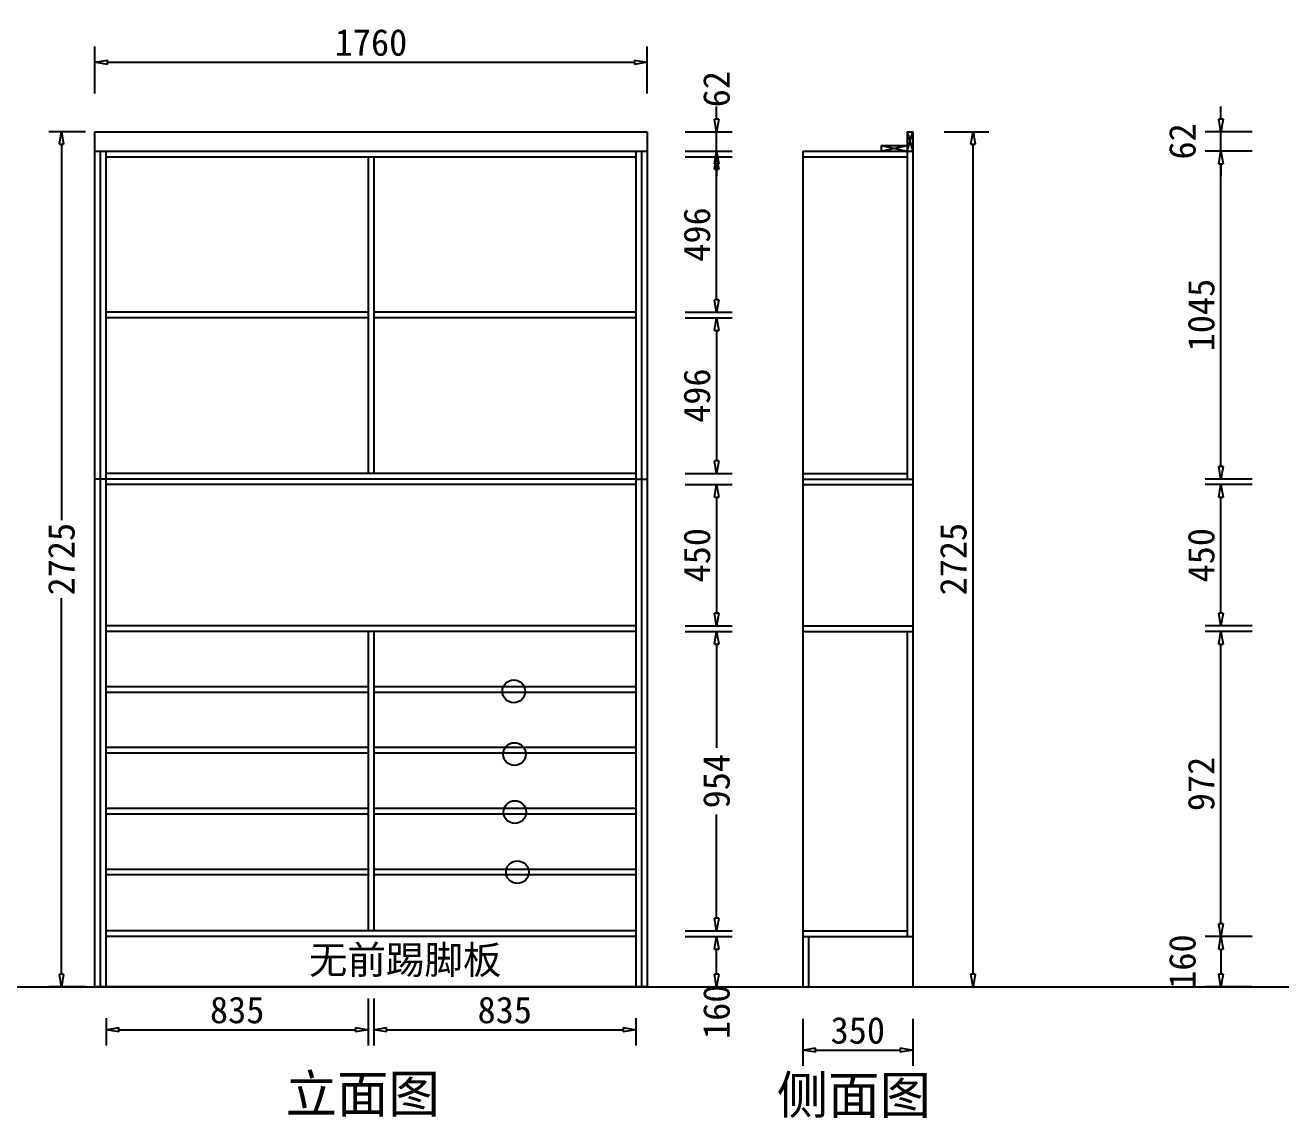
# Model space of a CAD drawing. Header units: millimetres. Extents: x 366509 to 398313, y -1245498 to -1202747.
# Drawn here: x 373440 to 377443, y -1241253 to -1237771 of the extents above; entities that cross this region are included whole.
import ezdxf

# ---------------------------------------------------------------- set-up
doc = ezdxf.new("R2010")
doc.units = ezdxf.units.MM
doc.header["$LTSCALE"] = 20
doc.layers.get('Defpoints').update_dxf_attribs({"color": 250})
doc.styles.get("Standard").update_dxf_attribs({"font": 'SimSun.ttf', "height": 85})
doc.dimstyles.new('200', dxfattribs={"dimtxt": 90, "dimasz": 40, "dimexe": 50, "dimexo": 100, "dimgap": 20, "dimtad": 1, "dimdec": 0, "dimtxsty": 'Standard', "dimblk": 'CLOSEDBLANK', "dimcen": 100, "dimdle": 50, "dimclrd": 256, "dimclre": 256, "dimclrt": 256, "dimadec": 0, "dimazin": 0, "dimtfac": 1, "dimtdec": 0, "dimtmove": 2, "dimatfit": 3, "dimldrblk": 'CLOSEDBLANK', "dimfxl": 100, "dimfxlon": 1, "dimlwd": 25, "dimlwe": 25, "dimarcsym": 0})
doc.dimstyles.new('周文晶', dxfattribs={"dimtxt": 70, "dimasz": 40, "dimexe": 40, "dimexo": 30, "dimgap": 10, "dimtad": 0, "dimdec": 0, "dimtxsty": 'Standard', "dimblk": 'CLOSEDBLANK', "dimcen": 200, "dimclrd": 256, "dimclre": 256, "dimadec": 0, "dimazin": 0, "dimtfac": 1, "dimtdec": 0, "dimtmove": 0, "dimatfit": 3, "dimldrblk": 'CLOSEDBLANK', "dimfxl": 100, "dimfxlon": 1, "dimarcsym": 0})

# ---------------------------------------------------------------- blocks, each defined once
blk = doc.blocks.new('_ClosedBlank')
at = {"color": 0, "linetype": 'ByBlock', "lineweight": -2}
for p, q in [((-1, 0.17), (0, 0)), ((-1, 0.17), (-1, -0.17)), ((0, 0), (-1, -0.17))]:
    blk.add_line(p, q, dxfattribs=at)
blk = doc.blocks.new('*D1547')
at = {"lineweight": 25, "transparency": 16777216}
for p, q in [((375544.1, -1240675.2), (375694.1, -1240675.2)), ((375644.1, -1240795.2), (375644.1, -1240715.2)), ((375544.1, -1240835.2), (375694.1, -1240835.2))]:
    blk.add_line(p, q, dxfattribs=at)
at = {"layer": 'Defpoints', "color": 0, "transparency": 16777216}
for p in [(375386.3, -1240675.2), (375644.1, -1240675.2), (375422.3, -1240835.2)]:
    blk.add_point(p, dxfattribs=at)
at = {"lineweight": 25, "transparency": 16777216, "xscale": 40, "yscale": 40, "zscale": 40}
for p, rotation in [((375644.1, -1240675.2), 90), ((375644.1, -1240835.2), 270)]:
    blk.add_blockref('_ClosedBlank', p, dxfattribs=dict(at, rotation=rotation))
at = {"lineweight": -3, "transparency": 16777216, "insert": (375644.1, -1240915.2), "char_height": 85, "attachment_point": 5, "rotation": 90}
blk.add_mtext('160', dxfattribs=at)
blk = doc.blocks.new('*D1553')
at = {"lineweight": 25, "transparency": 16777216}
for p, q in [((375544.1, -1239703.2), (375694.1, -1239703.2)), ((375644.1, -1239743.2), (375644.1, -1240074.3)), ((375644.1, -1240617.2), (375644.1, -1240286.2)), ((375544.1, -1240657.2), (375694.1, -1240657.2))]:
    blk.add_line(p, q, dxfattribs=at)
at = {"layer": 'Defpoints', "color": 0, "transparency": 16777216}
for p in [(375386.3, -1239703.2), (375644.1, -1239703.2), (375386.3, -1240657.2)]:
    blk.add_point(p, dxfattribs=at)
at = {"lineweight": 25, "transparency": 16777216, "xscale": 40, "yscale": 40, "zscale": 40}
for p, rotation in [((375644.1, -1239703.2), 90), ((375644.1, -1240657.2), 270)]:
    blk.add_blockref('_ClosedBlank', p, dxfattribs=dict(at, rotation=rotation))
at = {"lineweight": -3, "transparency": 16777216, "insert": (375644.1, -1240180.2), "char_height": 85, "attachment_point": 5, "rotation": 90}
blk.add_mtext('954', dxfattribs=at)
blk = doc.blocks.new('*D1554')
at = {"lineweight": 25, "transparency": 16777216}
for p, q in [((375544.1, -1239235.2), (375694.1, -1239235.2)), ((375644.1, -1239275.2), (375644.1, -1239645.2)), ((375544.1, -1239685.2), (375694.1, -1239685.2))]:
    blk.add_line(p, q, dxfattribs=at)
at = {"layer": 'Defpoints', "color": 0, "transparency": 16777216}
for p in [(375386.3, -1239235.2), (375386.3, -1239685.2), (375644.1, -1239685.2)]:
    blk.add_point(p, dxfattribs=at)
at = {"lineweight": 25, "transparency": 16777216, "xscale": 40, "yscale": 40, "zscale": 40}
for p, rotation in [((375644.1, -1239235.2), 90), ((375644.1, -1239685.2), 270)]:
    blk.add_blockref('_ClosedBlank', p, dxfattribs=dict(at, rotation=rotation))
at = {"lineweight": -3, "transparency": 16777216, "insert": (375581.6, -1239460.2), "char_height": 85, "attachment_point": 5, "rotation": 90}
blk.add_mtext('450', dxfattribs=at)
blk = doc.blocks.new('*D1555')
at = {"lineweight": 25, "transparency": 16777216}
for p, q in [((375544.1, -1238703.7), (375694.1, -1238703.7)), ((375644.1, -1238743.7), (375644.1, -1239159.2)), ((375544.1, -1239199.2), (375694.1, -1239199.2))]:
    blk.add_line(p, q, dxfattribs=at)
at = {"layer": 'Defpoints', "color": 0, "transparency": 16777216}
for p in [(375386.3, -1238703.7), (375386.3, -1239199.2), (375644.1, -1239199.2)]:
    blk.add_point(p, dxfattribs=at)
at = {"lineweight": 25, "transparency": 16777216, "xscale": 40, "yscale": 40, "zscale": 40}
for p, rotation in [((375644.1, -1238703.7), 90), ((375644.1, -1239199.2), 270)]:
    blk.add_blockref('_ClosedBlank', p, dxfattribs=dict(at, rotation=rotation))
at = {"lineweight": -3, "transparency": 16777216, "insert": (375581.6, -1238951.5), "char_height": 85, "attachment_point": 5, "rotation": 90}
blk.add_mtext('496', dxfattribs=at)
blk = doc.blocks.new('*D1556')
at = {"lineweight": 25, "transparency": 16777216}
for p, q in [((375544.1, -1238190.2), (375694.1, -1238190.2)), ((375644.1, -1238645.7), (375644.1, -1238230.2)), ((375544.1, -1238685.7), (375694.1, -1238685.7))]:
    blk.add_line(p, q, dxfattribs=at)
at = {"layer": 'Defpoints', "color": 0, "transparency": 16777216}
for p in [(375386.3, -1238190.2), (375644.1, -1238190.2), (375386.3, -1238685.7)]:
    blk.add_point(p, dxfattribs=at)
at = {"lineweight": 25, "transparency": 16777216, "xscale": 40, "yscale": 40, "zscale": 40}
for p, rotation in [((375644.1, -1238190.2), 90), ((375644.1, -1238685.7), 270)]:
    blk.add_blockref('_ClosedBlank', p, dxfattribs=dict(at, rotation=rotation))
at = {"lineweight": -3, "transparency": 16777216, "insert": (375581.6, -1238438), "char_height": 85, "attachment_point": 5, "rotation": 90}
blk.add_mtext('496', dxfattribs=at)
blk = doc.blocks.new('*D1557')
at = {"lineweight": 25, "transparency": 16777216}
for p, q in [((375644.1, -1238070.2), (375644.1, -1238030.2)), ((375544.1, -1238110.2), (375694.1, -1238110.2)), ((375644.1, -1238172.2), (375644.1, -1238110.2)), ((375544.1, -1238172.2), (375694.1, -1238172.2)), ((375644.1, -1238212.2), (375644.1, -1238252.2))]:
    blk.add_line(p, q, dxfattribs=at)
at = {"layer": 'Defpoints', "color": 0, "transparency": 16777216}
for p in [(375422.3, -1238110.2), (375644.1, -1238110.2), (375422.3, -1238172.2)]:
    blk.add_point(p, dxfattribs=at)
at = {"lineweight": 25, "transparency": 16777216, "xscale": 40, "yscale": 40, "zscale": 40}
for p, rotation in [((375644.1, -1238110.2), 270), ((375644.1, -1238172.2), 90)]:
    blk.add_blockref('_ClosedBlank', p, dxfattribs=dict(at, rotation=rotation))
at = {"lineweight": -3, "transparency": 16777216, "insert": (375644.1, -1237974.7), "char_height": 85, "attachment_point": 5, "rotation": 90}
blk.add_mtext('62', dxfattribs=at)
blk = doc.blocks.new('*D1558')
at = {"lineweight": 25, "transparency": 16777216}
for p, q in [((374533.3, -1240872.4), (374533.3, -1241022.4)), ((373698.3, -1240935.2), (373698.3, -1241022.4)), ((373738.3, -1240972.4), (374493.3, -1240972.4))]:
    blk.add_line(p, q, dxfattribs=at)
at = {"layer": 'Defpoints', "color": 0, "transparency": 16777216}
for p in [(374533.3, -1240657.2), (373698.3, -1240835.2), (374533.3, -1240972.4)]:
    blk.add_point(p, dxfattribs=at)
at = {"lineweight": 25, "transparency": 16777216, "xscale": 40, "yscale": 40, "zscale": 40, "rotation": 180}
blk.add_blockref('_ClosedBlank', (373698.3, -1240972.4), dxfattribs=at)
at = {"lineweight": 25, "transparency": 16777216, "xscale": 40, "yscale": 40, "zscale": 40}
blk.add_blockref('_ClosedBlank', (374533.3, -1240972.4), dxfattribs=at)
at = {"lineweight": -3, "transparency": 16777216, "insert": (374115.8, -1240909.9), "char_height": 85, "attachment_point": 5}
blk.add_mtext('835', dxfattribs=at)
blk = doc.blocks.new('*D1559')
at = {"lineweight": 25, "transparency": 16777216}
for p, q in [((374551.3, -1240872.4), (374551.3, -1241022.4)), ((375386.3, -1240935.2), (375386.3, -1241022.4)), ((374591.3, -1240972.4), (375346.3, -1240972.4))]:
    blk.add_line(p, q, dxfattribs=at)
at = {"layer": 'Defpoints', "color": 0, "transparency": 16777216}
for p in [(374551.3, -1240657.2), (375386.3, -1240835.2), (375386.3, -1240972.4)]:
    blk.add_point(p, dxfattribs=at)
at = {"lineweight": 25, "transparency": 16777216, "xscale": 40, "yscale": 40, "zscale": 40, "rotation": 180}
blk.add_blockref('_ClosedBlank', (374551.3, -1240972.4), dxfattribs=at)
at = {"lineweight": 25, "transparency": 16777216, "xscale": 40, "yscale": 40, "zscale": 40}
blk.add_blockref('_ClosedBlank', (375386.3, -1240972.4), dxfattribs=at)
at = {"lineweight": -3, "transparency": 16777216, "insert": (374968.8, -1240909.9), "char_height": 85, "attachment_point": 5}
blk.add_mtext('835', dxfattribs=at)
blk = doc.blocks.new('*D1560')
at = {"lineweight": 25, "transparency": 16777216}
for p, q in [((373662.3, -1237988.9), (373662.3, -1237838.9)), ((375422.3, -1237988.9), (375422.3, -1237838.9)), ((373702.3, -1237888.9), (375382.3, -1237888.9))]:
    blk.add_line(p, q, dxfattribs=at)
at = {"layer": 'Defpoints', "color": 0, "transparency": 16777216}
for p in [(375422.3, -1237888.9), (373662.3, -1238110.2), (375422.3, -1238110.2)]:
    blk.add_point(p, dxfattribs=at)
at = {"lineweight": 25, "transparency": 16777216, "xscale": 40, "yscale": 40, "zscale": 40, "rotation": 180}
blk.add_blockref('_ClosedBlank', (373662.3, -1237888.9), dxfattribs=at)
at = {"lineweight": 25, "transparency": 16777216, "xscale": 40, "yscale": 40, "zscale": 40}
blk.add_blockref('_ClosedBlank', (375422.3, -1237888.9), dxfattribs=at)
at = {"lineweight": -3, "transparency": 16777216, "insert": (374542.3, -1237826.4), "char_height": 85, "attachment_point": 5}
blk.add_mtext('1760', dxfattribs=at)
blk = doc.blocks.new('*D1568')
at = {"lineweight": 25, "transparency": 16777216}
for p, q in [((375919.2, -1240937.4), (375919.2, -1241087.4)), ((376269.2, -1240937.4), (376269.2, -1241087.4)), ((375959.2, -1241037.4), (376229.2, -1241037.4))]:
    blk.add_line(p, q, dxfattribs=at)
at = {"layer": 'Defpoints', "color": 0, "transparency": 16777216}
for p in [(375919.2, -1240835.2), (376269.2, -1240835.2), (376269.2, -1241037.4)]:
    blk.add_point(p, dxfattribs=at)
at = {"lineweight": 25, "transparency": 16777216, "xscale": 40, "yscale": 40, "zscale": 40, "rotation": 180}
blk.add_blockref('_ClosedBlank', (375919.2, -1241037.4), dxfattribs=at)
at = {"lineweight": 25, "transparency": 16777216, "xscale": 40, "yscale": 40, "zscale": 40}
blk.add_blockref('_ClosedBlank', (376269.2, -1241037.4), dxfattribs=at)
at = {"lineweight": -3, "transparency": 16777216, "insert": (376094.2, -1240974.9), "char_height": 85, "attachment_point": 5}
blk.add_mtext('350', dxfattribs=at)
blk = doc.blocks.new('*D1552')
at = {"lineweight": 25, "transparency": 16777216}
for p, q in [((376369.2, -1238110.2), (376511.5, -1238110.2)), ((376461.5, -1240795.2), (376461.5, -1238150.2)), ((376369.2, -1240835.2), (376511.5, -1240835.2))]:
    blk.add_line(p, q, dxfattribs=at)
at = {"layer": 'Defpoints', "color": 0, "transparency": 16777216}
for p in [(376269.2, -1238110.2), (376461.5, -1238110.2), (376269.2, -1240835.2)]:
    blk.add_point(p, dxfattribs=at)
at = {"lineweight": 25, "transparency": 16777216, "xscale": 40, "yscale": 40, "zscale": 40}
for p, rotation in [((376461.5, -1238110.2), 90), ((376461.5, -1240835.2), 270)]:
    blk.add_blockref('_ClosedBlank', p, dxfattribs=dict(at, rotation=rotation))
at = {"lineweight": -3, "transparency": 16777216, "insert": (376399, -1239472.7), "char_height": 85, "attachment_point": 5, "rotation": 90}
blk.add_mtext('2725', dxfattribs=at)
blk = doc.blocks.new('*D1569')
at = {"lineweight": -2, "transparency": 16777216}
for p, q in [((373632.3, -1238110.2), (373515.8, -1238110.2)), ((373555.8, -1238150.2), (373555.8, -1239348.7)), ((373555.8, -1240795.2), (373555.8, -1239596.8)), ((373632.3, -1240835.2), (373515.8, -1240835.2))]:
    blk.add_line(p, q, dxfattribs=at)
at = {"layer": 'Defpoints', "color": 0, "transparency": 16777216}
for p in [(373555.8, -1238110.2), (373662.3, -1238110.2), (373662.3, -1240835.2)]:
    blk.add_point(p, dxfattribs=at)
at = {"lineweight": -2, "transparency": 16777216, "xscale": 40, "yscale": 40, "zscale": 40}
for p, rotation in [((373555.8, -1238110.2), 90), ((373555.8, -1240835.2), 270)]:
    blk.add_blockref('_ClosedBlank', p, dxfattribs=dict(at, rotation=rotation))
at = {"color": 0, "transparency": 16777216, "insert": (373555.8, -1239472.7), "char_height": 85, "attachment_point": 5, "rotation": 90}
blk.add_mtext('2725', dxfattribs=at)
blk = doc.blocks.new('*D1585')
at = {"lineweight": 25, "transparency": 16777216}
for p, q in [((377351.6, -1240675.2), (377201.6, -1240675.2)), ((377251.6, -1240715.2), (377251.6, -1240795.2)), ((377351.6, -1240835.2), (377201.6, -1240835.2))]:
    blk.add_line(p, q, dxfattribs=at)
at = {"layer": 'Defpoints', "color": 0, "transparency": 16777216}
for p in [(377496.8, -1240675.2), (377251.6, -1240835.2), (377460.8, -1240835.2)]:
    blk.add_point(p, dxfattribs=at)
at = {"lineweight": 25, "transparency": 16777216, "xscale": 40, "yscale": 40, "zscale": 40}
for p, rotation in [((377251.6, -1240675.2), 90), ((377251.6, -1240835.2), 270)]:
    blk.add_blockref('_ClosedBlank', p, dxfattribs=dict(at, rotation=rotation))
at = {"lineweight": -3, "transparency": 16777216, "insert": (377129.1, -1240755.2), "char_height": 85, "attachment_point": 5, "rotation": 90}
blk.add_mtext('160', dxfattribs=at)
blk = doc.blocks.new('*D1586')
at = {"lineweight": 25, "transparency": 16777216}
for p, q in [((377351.6, -1239703.2), (377201.6, -1239703.2)), ((377251.6, -1240635.2), (377251.6, -1239743.2)), ((377351.6, -1240675.2), (377201.6, -1240675.2))]:
    blk.add_line(p, q, dxfattribs=at)
at = {"layer": 'Defpoints', "color": 0, "transparency": 16777216}
for p in [(377251.6, -1239703.2), (377496.8, -1239703.2), (377496.8, -1240675.2)]:
    blk.add_point(p, dxfattribs=at)
at = {"lineweight": 25, "transparency": 16777216, "xscale": 40, "yscale": 40, "zscale": 40}
for p, rotation in [((377251.6, -1239703.2), 90), ((377251.6, -1240675.2), 270)]:
    blk.add_blockref('_ClosedBlank', p, dxfattribs=dict(at, rotation=rotation))
at = {"lineweight": -3, "transparency": 16777216, "insert": (377189.1, -1240189.2), "char_height": 85, "attachment_point": 5, "rotation": 90}
blk.add_mtext('972', dxfattribs=at)
blk = doc.blocks.new('*D1587')
at = {"lineweight": 25, "transparency": 16777216}
for p, q in [((377351.6, -1239235.2), (377201.6, -1239235.2)), ((377251.6, -1239645.2), (377251.6, -1239275.2)), ((377351.6, -1239685.2), (377201.6, -1239685.2))]:
    blk.add_line(p, q, dxfattribs=at)
at = {"layer": 'Defpoints', "color": 0, "transparency": 16777216}
for p in [(377251.6, -1239235.2), (377496.8, -1239235.2), (377496.8, -1239685.2)]:
    blk.add_point(p, dxfattribs=at)
at = {"lineweight": 25, "transparency": 16777216, "xscale": 40, "yscale": 40, "zscale": 40}
for p, rotation in [((377251.6, -1239235.2), 90), ((377251.6, -1239685.2), 270)]:
    blk.add_blockref('_ClosedBlank', p, dxfattribs=dict(at, rotation=rotation))
at = {"lineweight": -3, "transparency": 16777216, "insert": (377189.1, -1239460.2), "char_height": 85, "attachment_point": 5, "rotation": 90}
blk.add_mtext('450', dxfattribs=at)
blk = doc.blocks.new('*D1588')
at = {"lineweight": 25, "transparency": 16777216}
for p, q in [((377351.6, -1238172.2), (377201.6, -1238172.2)), ((377251.6, -1239177.2), (377251.6, -1238212.2)), ((377351.6, -1239217.2), (377201.6, -1239217.2))]:
    blk.add_line(p, q, dxfattribs=at)
at = {"layer": 'Defpoints', "color": 0, "transparency": 16777216}
for p in [(377251.6, -1238172.2), (377496.8, -1238172.2), (377496.8, -1239217.2)]:
    blk.add_point(p, dxfattribs=at)
at = {"lineweight": 25, "transparency": 16777216, "xscale": 40, "yscale": 40, "zscale": 40}
for p, rotation in [((377251.6, -1238172.2), 90), ((377251.6, -1239217.2), 270)]:
    blk.add_blockref('_ClosedBlank', p, dxfattribs=dict(at, rotation=rotation))
at = {"lineweight": -3, "transparency": 16777216, "insert": (377189.1, -1238694.7), "char_height": 85, "attachment_point": 5, "rotation": 90}
blk.add_mtext('1045', dxfattribs=at)
blk = doc.blocks.new('*D1589')
at = {"lineweight": 25, "transparency": 16777216}
for p, q in [((377251.6, -1238070.2), (377251.6, -1238030.2)), ((377351.6, -1238110.2), (377201.6, -1238110.2)), ((377251.6, -1238172.2), (377251.6, -1238110.2)), ((377351.6, -1238172.2), (377201.6, -1238172.2)), ((377251.6, -1238212.2), (377251.6, -1238252.2))]:
    blk.add_line(p, q, dxfattribs=at)
at = {"layer": 'Defpoints', "color": 0, "transparency": 16777216}
for p in [(377251.6, -1238110.2), (377460.8, -1238110.2), (377496.8, -1238172.2)]:
    blk.add_point(p, dxfattribs=at)
at = {"lineweight": 25, "transparency": 16777216, "xscale": 40, "yscale": 40, "zscale": 40}
for p, rotation in [((377251.6, -1238110.2), 270), ((377251.6, -1238172.2), 90)]:
    blk.add_blockref('_ClosedBlank', p, dxfattribs=dict(at, rotation=rotation))
at = {"lineweight": -3, "transparency": 16777216, "insert": (377129.1, -1238141.2), "char_height": 85, "attachment_point": 5, "rotation": 90}
blk.add_mtext('62', dxfattribs=at)

msp = doc.modelspace()

# ---------------------------------------------------------------- linework, layer by layer
at = {"lineweight": -3}
for p, q in [((373662.298, -1238110.223), (375422.298, -1238110.223)), ((373662.298, -1240835.223), (373662.298, -1238110.223)), ((375225.167, -1238110.223), (375422.298, -1238110.223)), ((375422.298, -1238110.223), (375422.298, -1240835.223)), ((376251.171, -1238110.223), (376269.171, -1238110.223)), ((376251.171, -1238110.223), (376251.171, -1238172.223)), ((376251.171, -1238172.223), (376269.171, -1238110.223)), ((376251.171, -1238110.223), (376269.171, -1238172.223)), ((376269.171, -1238110.223), (376269.171, -1238172.223)), ((376169.171, -1238154.223), (376251.171, -1238154.223)), ((376169.171, -1238154.223), (376169.171, -1238172.223)), ((376169.171, -1238172.223), (376251.171, -1238154.223)), ((376169.171, -1238154.223), (376251.171, -1238172.223)), ((373662.298, -1238172.223), (375422.298, -1238172.223)), ((373680.298, -1240835.223), (373680.298, -1238172.223)), ((373698.298, -1240835.223), (373698.298, -1238172.223)), ((373698.298, -1238190.223), (375386.298, -1238190.223)), ((374533.298, -1238190.223), (374533.298, -1239199.223)), ((374551.298, -1238190.223), (374551.298, -1239199.223)), ((375386.298, -1238172.223), (375386.298, -1240835.223)), ((375404.298, -1238172.223), (375404.298, -1240835.223)), ((375919.171, -1238172.223), (376269.171, -1238172.223)), ((375919.171, -1238172.223), (375919.171, -1240835.223)), ((375919.171, -1238190.223), (376251.171, -1238190.223)), ((376251.171, -1238172.223), (376251.171, -1239217.223)), ((376251.171, -1238190.223), (376251.171, -1239217.223)), ((376269.171, -1238172.223), (376269.171, -1240835.223)), ((374533.298, -1238685.723), (373698.298, -1238685.723)), ((374533.298, -1238703.723), (373698.298, -1238703.723)), ((375386.298, -1238685.723), (374551.298, -1238685.723)), ((375386.298, -1238703.723), (374551.298, -1238703.723)), ((375386.298, -1239199.223), (373698.298, -1239199.223)), ((375919.171, -1239199.223), (376251.171, -1239199.223)), ((373680.298, -1239217.223), (373662.298, -1239217.223)), ((373698.298, -1239217.223), (373680.298, -1239217.223)), ((375386.298, -1239217.223), (373698.298, -1239217.223)), ((375386.298, -1239235.223), (373698.298, -1239235.223)), ((375386.298, -1239217.223), (375404.298, -1239217.223)), ((375404.298, -1239217.223), (375422.298, -1239217.223)), ((375919.171, -1239217.223), (376269.171, -1239217.223)), ((375919.171, -1239235.223), (376269.171, -1239235.223)), ((375386.298, -1239685.223), (373698.298, -1239685.223)), ((375386.298, -1239703.223), (373698.298, -1239703.223)), ((374533.298, -1239703.223), (374533.298, -1240657.223)), ((374551.298, -1239703.223), (374551.298, -1240657.223)), ((375919.171, -1239685.223), (376269.171, -1239685.223)), ((375919.171, -1239703.223), (376269.171, -1239703.223)), ((376251.171, -1239703.223), (376251.171, -1240675.223)), ((374533.298, -1239879.223), (373698.298, -1239879.223)), ((375386.298, -1239879.223), (374551.298, -1239879.223)), ((374533.298, -1239897.223), (373698.298, -1239897.223)), ((375386.298, -1239897.223), (374551.298, -1239897.223)), ((374533.298, -1240073.223), (373698.298, -1240073.223)), ((375386.298, -1240073.223), (374551.298, -1240073.223)), ((374533.298, -1240091.223), (373698.298, -1240091.223)), ((375386.298, -1240091.223), (374551.298, -1240091.223)), ((374533.298, -1240267.223), (373698.298, -1240267.223)), ((374533.298, -1240285.223), (373698.298, -1240285.223)), ((375386.298, -1240267.223), (374551.298, -1240267.223)), ((375386.298, -1240285.223), (374551.298, -1240285.223)), ((374533.298, -1240461.223), (373698.298, -1240461.223)), ((374533.298, -1240479.223), (373698.298, -1240479.223)), ((375386.298, -1240461.223), (374551.298, -1240461.223)), ((375386.298, -1240479.223), (374551.298, -1240479.223)), ((375386.298, -1240657.223), (373698.298, -1240657.223)), ((375386.298, -1240675.223), (373698.298, -1240675.223)), ((375919.171, -1240657.223), (376251.171, -1240657.223)), ((375919.171, -1240675.223), (376269.171, -1240675.223)), ((375937.171, -1240675.223), (375937.171, -1240835.223)), ((375422.298, -1240835.223), (373662.298, -1240835.223)), ((375212.332, -1240835.223), (375422.298, -1240835.223)), ((375919.171, -1240835.223), (376269.171, -1240835.223))]:
    msp.add_line(p, q, dxfattribs=at)
msp.add_line((366509.141, -1240835.223), (398312.891, -1240835.223))
for centre in [(374997.539, -1239893.892), (374999.844, -1240093.853), (375000.781, -1240278.697), (375008.945, -1240470.259)]:
    msp.add_circle(centre, 36.172)

# ---------------------------------------------------------------- texts
at = {"lineweight": -3, "attachment_point": 1}
for s, insert, char_height, width in [('无前踢脚板', (374344.406, -1240704.665), 90, 1124.59644), ('立面图', (374270.55, -1241116.855), 120, 1869.59317), ('侧面图', (375836.058, -1241120.253), 120, 1869.59317)]:
    msp.add_mtext(s, dxfattribs=dict(at, insert=insert, char_height=char_height, width=width))

# ---------------------------------------------------------------- dimensions: what is measured, and where the dimension line sits
at = {"lineweight": -3}
for base, p1, p2, picture, middle in [((375422.298, -1237888.894), (373662.298, -1238110.223), (375422.298, -1238110.223), '*D1560', (374542.298, -1237826.394)), ((374533.298, -1240972.432), (373698.298, -1240835.223), (374533.298, -1240657.223), '*D1558', (374115.798, -1240909.932)), ((375386.298, -1240972.432), (374551.298, -1240657.223), (375386.298, -1240835.223), '*D1559', (374968.798, -1240909.932)), ((376269.171, -1241037.416), (375919.171, -1240835.223), (376269.171, -1240835.223), '*D1568', (376094.171, -1240974.916))]:
    dim = msp.add_linear_dim(base=base, p1=p1, p2=p2, dimstyle='200', dxfattribs=at)
    dim.commit()
    dim.dimension.update_dxf_attribs({"geometry": picture, "text_midpoint": middle})
for base, p1, p2, picture, middle in [((375644.091, -1238110.223), (375422.298, -1238172.223), (375422.298, -1238110.223), '*D1557', (375644.091, -1237974.713)), ((375644.091, -1239703.223), (375386.298, -1240657.223), (375386.298, -1239703.223), '*D1553', (375644.091, -1240180.223)), ((375644.091, -1240675.223), (375422.298, -1240835.223), (375386.298, -1240675.223), '*D1547', (375644.091, -1240915.223))]:
    dim = msp.add_linear_dim(base=base, p1=p1, p2=p2, angle=270, dimstyle='200', dxfattribs=at)
    dim.commit()
    dim.dimension.update_dxf_attribs({"geometry": picture, "text_midpoint": middle, "dimtype": 128})
for base, p1, p2, angle, picture, middle in [((377251.603, -1238110.223), (377496.775, -1238172.223), (377460.775, -1238110.223), 270, '*D1589', (377129.103, -1238141.223)), ((376461.532, -1238110.223), (376269.171, -1240835.223), (376269.171, -1238110.223), 90, '*D1552', (376399.032, -1239472.723)), ((375644.090739578, -1238190.223353866), (375386.297568638, -1238685.723353866), (375386.297568638, -1238190.223353866), 270, '*D1556', (375581.590739578, -1238437.973353866)), ((377251.603, -1238172.223), (377496.775, -1239217.223), (377496.775, -1238172.223), 270, '*D1588', (377189.103, -1238694.723)), ((375644.090739578, -1239199.223353866), (375386.297568638, -1238703.723353866), (375386.297568638, -1239199.223353866), 270, '*D1555', (375581.590739578, -1238951.473353866)), ((375644.091, -1239685.223), (375386.298, -1239235.223), (375386.298, -1239685.223), 270, '*D1554', (375581.591, -1239460.223)), ((377251.603, -1239235.223), (377496.775, -1239685.223), (377496.775, -1239235.223), 270, '*D1587', (377189.103, -1239460.223)), ((377251.603, -1239703.223), (377496.775, -1240675.223), (377496.775, -1239703.223), 270, '*D1586', (377189.103, -1240189.223)), ((377251.603, -1240835.223), (377496.775, -1240675.223), (377460.775, -1240835.223), 270, '*D1585', (377129.103, -1240755.223))]:
    dim = msp.add_linear_dim(base=base, p1=p1, p2=p2, angle=angle, dimstyle='200', dxfattribs=at)
    dim.commit()
    dim.dimension.update_dxf_attribs({"geometry": picture, "text_midpoint": middle})
dim = msp.add_linear_dim(base=(373555.82, -1238110.223), p1=(373662.298, -1240835.223), p2=(373662.298, -1238110.223), angle=90, dimstyle='周文晶')
dim.commit()
dim.dimension.update_dxf_attribs({"geometry": '*D1569', "text_midpoint": (373555.82, -1239472.723)})

doc.saveas('drawing.dxf')
